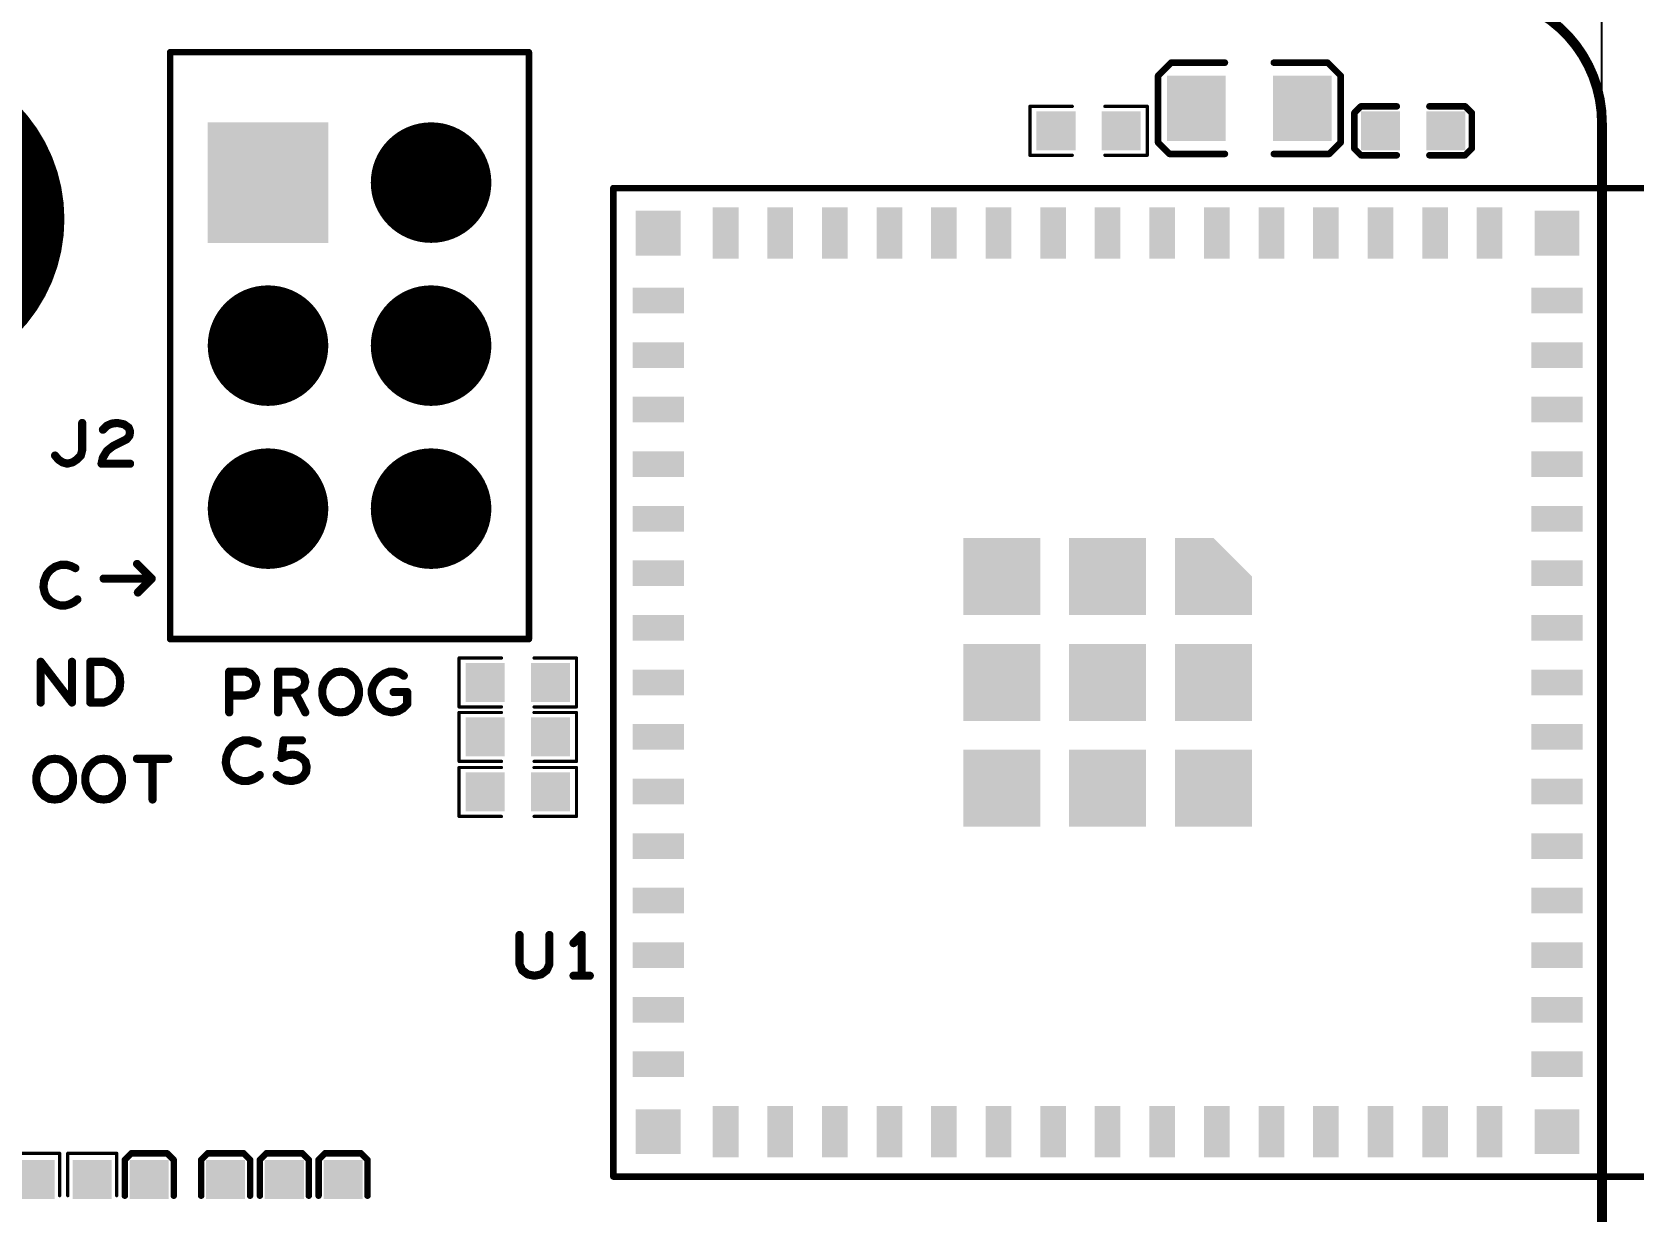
# Model space of a CAD drawing. Extents: x -12 to 107, y 8 to 106.
# Drawn here: x 64.55 to 89.5, y 65.53 to 83.92 of the extents above; entities that cross this region are included whole.
import ezdxf

# ---------------------------------------------------------------- set-up
doc = ezdxf.new("R2010")
doc.units = 0
doc.header["$MEASUREMENT"] = 0
doc.layers.get('0').update_dxf_attribs({"linetype": 'CONTINUOUS'})
doc.layers.get('Defpoints').update_dxf_attribs({"linetype": 'CONTINUOUS'})
doc.layers.add('SILK_TOP_ART', color=251, linetype='CONTINUOUS', true_color=0x636466)
doc.layers.add('SOLDER_TOP_ART', color=18, linetype='CONTINUOUS', true_color=0x000000)
doc.styles.get("Standard").update_dxf_attribs({"font": 'arial.ttf'})
doc.dimstyles.get("Standard").update_dxf_attribs({"dimtxt": 3, "dimasz": 3, "dimexe": 0.18, "dimexo": 0, "dimgap": 1, "dimtad": 0, "dimtih": 1, "dimtoh": 1, "dimzin": 0, "dimdsep": 46, "dimtxsty": 'Standard', "dimcen": 0.09, "dimadec": 0, "dimazin": 0, "dimtfac": 1, "dimtofl": 0, "dimtmove": 2, "dimatfit": 3, "dimfxl": 1, "dimtolj": 1, "dimtzin": 0, "dimarcsym": 0})

# ---------------------------------------------------------------- blocks, each defined once
blk = doc.blocks.new('ROUND_217')
at = {"const_width": 0.0508}
blk.add_lwpolyline([(-0.0254, 0, 1), (0.0254, 0, 1)], format="xyb", close=True, dxfattribs=at)
blk = doc.blocks.new('ROUND_162')
at = {"const_width": 0.0635}
blk.add_lwpolyline([(-0.03175, 0, 1), (0.03175, 0, 1)], format="xyb", close=True, dxfattribs=at)
blk = doc.blocks.new('ROUND_216')
at = {"const_width": 0.0762}
blk.add_lwpolyline([(-0.0381, 0, 1), (0.0381, 0, 1)], format="xyb", close=True, dxfattribs=at)
blk = doc.blocks.new('ROUND_320')
at = {"const_width": 0.0254}
blk.add_lwpolyline([(-0.0127, 0, 1), (0.0127, 0, 1)], format="xyb", close=True, dxfattribs=at)
blk = doc.blocks.new('ROUND_340')
at = {"const_width": 2.55}
blk.add_lwpolyline([(-1.275, 0, 1), (1.275, 0, 1)], format="xyb", close=True, dxfattribs=at)
blk = doc.blocks.new('SQUARE_332')
blk.add_solid([(0.304, 0.304), (0.304, -0.304), (-0.304, 0.304), (-0.304, -0.304)])
blk = doc.blocks.new('SQUARE_346')
blk.add_solid([(0.939, 0.939), (0.939, -0.939), (-0.939, 0.939), (-0.939, -0.939)])
blk = doc.blocks.new('ROUND_345')
at = {"const_width": 0.939}
blk.add_lwpolyline([(-0.4695, 0, 1), (0.4695, 0, 1)], format="xyb", close=True, dxfattribs=at)
blk = doc.blocks.new('RECTANGLE_307')
blk.add_solid([(0.2, 0.4), (0.2, -0.4), (-0.2, 0.4), (-0.2, -0.4)])
blk = doc.blocks.new('RECTANGLE_331')
blk.add_solid([(0.4564, 0.5072), (0.4564, -0.5072), (-0.4564, 0.5072), (-0.4564, -0.5072)])
blk = doc.blocks.new('SQUARE_378')
blk.add_solid([(0, 0), (0, 0), (0, 0)])
blk = doc.blocks.new('SQUARE_305')
blk.add_solid([(0.35, 0.35), (0.35, -0.35), (-0.35, 0.35), (-0.35, -0.35)])
blk = doc.blocks.new('RECTANGLE_306')
blk.add_solid([(0.4, 0.2), (0.4, -0.2), (-0.4, 0.2), (-0.4, -0.2)])
blk = doc.blocks.new('*D166')
at = {"color": 0, "linetype": 'Continuous', "lineweight": -2, "transparency": 16777216}
for p, q in [((1, 82.462), (1, 92.608)), ((89, 82.462), (89, 92.608)), ((4, 92.428), (38.941, 92.428)), ((86, 92.428), (51.059, 92.428))]:
    blk.add_line(p, q, dxfattribs=at)
at = {"color": 0, "linetype": 'Continuous', "transparency": 16777216}
for points in [[(4, 92.928), (4, 91.928), (1, 92.428)], [(86, 92.928), (86, 91.928), (89, 92.428)]]:
    blk.add_solid(points, dxfattribs=at)
at = {"layer": 'Defpoints', "color": 0, "linetype": 'Continuous', "transparency": 16777216}
for p in [(89, 92.428), (1, 82.462), (89, 82.462)]:
    blk.add_point(p, dxfattribs=at)
at = {"color": 0, "linetype": 'Continuous', "transparency": 16777216, "insert": (45, 92.428), "char_height": 3, "attachment_point": 5}
blk.add_mtext('\\A1;88.00', dxfattribs=at)
blk = doc.blocks.new('*D169')
at = {"color": 0, "linetype": 'Continuous', "lineweight": -2, "transparency": 16777216}
for p, q in [((86, 93.838), (83, 93.838)), ((89, 81.483), (89, 94.018)), ((94.9, 81.483), (94.9, 94.018)), ((97.9, 93.838), (100.9, 93.838))]:
    blk.add_line(p, q, dxfattribs=at)
at = {"color": 0, "linetype": 'Continuous', "transparency": 16777216}
for points in [[(86, 94.338), (86, 93.338), (89, 93.838)], [(97.9, 94.338), (97.9, 93.338), (94.9, 93.838)]]:
    blk.add_solid(points, dxfattribs=at)
at = {"layer": 'Defpoints', "color": 0, "linetype": 'Continuous', "transparency": 16777216}
for p in [(94.9, 93.838), (89, 81.483), (94.9, 81.483)]:
    blk.add_point(p, dxfattribs=at)
at = {"color": 0, "linetype": 'Continuous', "transparency": 16777216, "insert": (91.95, 97.581), "char_height": 3, "attachment_point": 5}
blk.add_mtext('\\A1;5.90', dxfattribs=at)

msp = doc.modelspace()

# ---------------------------------------------------------------- linework, layer by layer
at = {"layer": 'SILK_TOP_ART', "const_width": 0.1524}
msp.add_lwpolyline([(89, 82.5, 0.4142136), (87, 84.5)], format="xyb", dxfattribs=at)
at = {"layer": 'SILK_TOP_ART'}
for points, const_width in [([(72.2852, 83.602), (66.6972, 83.602)], 0.1016), ([(66.6972, 83.602), (66.6972, 74.458)], 0.1016), ([(72.2852, 74.4599), (72.2852, 83.602)], 0.1016), ([(82.0856, 83.2358), (82.2888, 83.439)], 0.1016), ([(82.2888, 83.439), (83.127, 83.439)], 0.1016), ([(84.7272, 83.439), (83.889, 83.439)], 0.1016), ([(84.9304, 83.2358), (84.7272, 83.439)], 0.1016), ([(82.0856, 82.1944), (82.0856, 83.2358)], 0.1016), ([(84.9304, 82.1944), (84.9304, 83.2358)], 0.1016), ([(80.089, 82.758), (80.089, 81.996)], 0.0508), ([(80.7494, 82.758), (80.089, 82.758)], 0.0508), ([(81.2574, 82.758), (81.9178, 82.758)], 0.0508), ([(81.9178, 82.758), (81.9178, 81.996)], 0.0508), ([(85.2452, 82.758), (85.1436, 82.6564)], 0.1016), ([(85.1436, 82.6564), (85.1436, 82.0976)], 0.1016), ([(85.804, 82.758), (85.2452, 82.758)], 0.1016), ([(86.312, 82.758), (86.8708, 82.758)], 0.1016), ([(86.8708, 82.758), (86.9724, 82.6567)], 0.1016), ([(86.9724, 82.6567), (86.9724, 82.1009)], 0.1016), ([(89, 12.5), (89, 82.5)], 0.1524), ([(82.2634, 82.0166), (82.0856, 82.1944)], 0.1016), ([(84.7526, 82.0166), (84.9304, 82.1944)], 0.1016), ([(85.1436, 82.0976), (85.2452, 81.996)], 0.1016), ([(86.9724, 82.1009), (86.8675, 81.996)], 0.1016), ([(80.089, 81.996), (80.7494, 81.996)], 0.0508), ([(81.9178, 81.996), (81.2574, 81.996)], 0.0508), ([(83.127, 82.0166), (82.2634, 82.0166)], 0.1016), ([(83.889, 82.0166), (84.7526, 82.0166)], 0.1016), ([(85.2452, 81.996), (85.804, 81.996)], 0.1016), ([(86.8675, 81.996), (86.312, 81.996)], 0.1016), ([(73.6, 81.4832), (73.6, 66.0832)], 0.1016), ([(74.7, 81.4832), (73.6, 81.4832)], 0.1016), ([(73.6, 81.4832), (73.6, 80.3832)], 0.1016), ([(73.6, 81.4832), (89, 81.4832)], 0.1016), ([(88.5, 81.4832), (94.9, 81.4832)], 0.1016), ([(89, 66.0832), (89, 81.4832)], 0.1016), ([(89, 81.4832), (89, 80.3832)], 0.1016), ([(65.3269, 77.4023), (65.3269, 77.8256)], 0.127), ([(65.7126, 77.7833), (65.7867, 77.815)], 0.127), ([(65.7867, 77.815), (65.8714, 77.8256)], 0.127), ([(65.8714, 77.8256), (65.9772, 77.8044)], 0.127), ([(65.9772, 77.8044), (66.0513, 77.7515)], 0.127), ([(65.6491, 77.7198), (65.7126, 77.7833)], 0.127), ([(66.0195, 77.5716), (65.8079, 77.4658)], 0.127), ([(66.0619, 77.6245), (66.0195, 77.5716)], 0.127), ([(66.0513, 77.7515), (66.0725, 77.688)], 0.127), ([(66.0725, 77.688), (66.0619, 77.6245)], 0.127), ([(64.9035, 77.3176), (64.9565, 77.2541)], 0.127), ([(65.2422, 77.2541), (65.3057, 77.3176)], 0.127), ([(65.3057, 77.3176), (65.3269, 77.4023)], 0.127), ([(65.7126, 77.3917), (65.6491, 77.2858)], 0.127), ([(65.8079, 77.4658), (65.7126, 77.3917)], 0.127), ([(64.9565, 77.2541), (65.0199, 77.2118)], 0.127), ([(65.0199, 77.2118), (65.094, 77.1906)], 0.127), ([(65.094, 77.1906), (65.1787, 77.2118)], 0.127), ([(65.1787, 77.2118), (65.2422, 77.2541)], 0.127), ([(65.6491, 77.2858), (65.6279, 77.1906)], 0.127), ([(65.6279, 77.1906), (66.0725, 77.1906)], 0.127), ([(64.9027, 75.584), (64.8287, 75.5311)], 0.127), ([(64.998, 75.6158), (64.9027, 75.584)], 0.127), ([(65.0827, 75.6158), (64.998, 75.6158)], 0.127), ([(65.1567, 75.5946), (65.0827, 75.6158)], 0.127), ([(65.2202, 75.5629), (65.1567, 75.5946)], 0.127), ([(66.4098, 75.3999), (66.1812, 75.6285)], 0.127), ([(64.7334, 75.3618), (64.7228, 75.2665)], 0.127), ([(64.7757, 75.4676), (64.7334, 75.3618)], 0.127), ([(64.8287, 75.5311), (64.7757, 75.4676)], 0.127), ([(65.6605, 75.3999), (66.4098, 75.3999)], 0.127), ([(66.4098, 75.3999), (66.1939, 75.184)], 0.127), ([(64.7228, 75.2665), (64.744, 75.1713)], 0.127), ([(64.744, 75.1713), (64.7757, 75.1078)], 0.127), ([(64.7757, 75.1078), (64.8392, 75.0443)], 0.127), ([(65.1991, 75.0337), (65.252, 75.076)], 0.127), ([(64.8392, 75.0443), (64.9133, 75.002)], 0.127), ([(64.9133, 75.002), (64.9874, 74.9808)], 0.127), ([(64.9874, 74.9808), (65.0615, 74.9808)], 0.127), ([(65.0615, 74.9808), (65.1356, 75.002)], 0.127), ([(65.1356, 75.002), (65.1991, 75.0337)], 0.127), ([(66.6972, 74.458), (72.2852, 74.458)], 0.1016), ([(64.6805, 73.4695), (64.6805, 74.1045)], 0.127), ([(64.6805, 74.1045), (65.1673, 73.4695)], 0.127), ([(65.1673, 73.4695), (65.1673, 74.1045)], 0.127), ([(65.4531, 73.4695), (65.4531, 74.1045)], 0.127), ([(65.4531, 74.1045), (65.6647, 74.1045)], 0.127), ([(65.6647, 74.1045), (65.7494, 74.0727)], 0.127), ([(65.7494, 74.0727), (65.8129, 74.0304)], 0.127), ([(71.1973, 74.1632), (71.1973, 73.4012)], 0.0508), ([(71.8577, 74.1632), (71.1973, 74.1632)], 0.0508), ([(72.3657, 74.1632), (73.0261, 74.1632)], 0.0508), ([(73.0261, 74.1632), (73.0261, 73.4012)], 0.0508), ([(65.8129, 74.0304), (65.8658, 73.9669)], 0.127), ([(65.8658, 73.9669), (65.9082, 73.8928)], 0.127), ([(65.9082, 73.8928), (65.9187, 73.787)], 0.127), ([(67.6163, 73.3154), (67.6163, 73.9504)], 0.127), ([(67.6163, 73.9504), (67.8703, 73.9504)], 0.127), ([(67.8703, 73.9504), (67.955, 73.9186)], 0.127), ([(67.955, 73.9186), (68.0185, 73.8446)], 0.127), ([(68.0185, 73.8446), (68.0397, 73.7599)], 0.127), ([(68.3783, 73.3154), (68.3783, 73.9504)], 0.127), ([(68.3783, 73.9504), (68.6429, 73.9504)], 0.127), ([(68.6429, 73.9504), (68.7276, 73.9186)], 0.127), ([(68.7276, 73.9186), (68.7805, 73.8763)], 0.127), ([(68.7805, 73.8763), (68.8017, 73.7916)], 0.127), ([(69.0874, 73.7599), (69.1297, 73.834)], 0.127), ([(69.1297, 73.834), (69.1933, 73.8975)], 0.127), ([(69.1933, 73.8975), (69.2673, 73.9398)], 0.127), ([(69.2673, 73.9398), (69.352, 73.9504)], 0.127), ([(69.352, 73.9504), (69.4367, 73.9398)], 0.127), ([(69.4367, 73.9398), (69.5107, 73.8975)], 0.127), ([(69.5107, 73.8975), (69.5743, 73.834)], 0.127), ([(69.5743, 73.834), (69.6166, 73.7599)], 0.127), ([(69.86, 73.7387), (69.9023, 73.8128)], 0.127), ([(69.9023, 73.8128), (69.9658, 73.8763)], 0.127), ([(69.9658, 73.8763), (70.0293, 73.9186)], 0.127), ([(70.0293, 73.9186), (70.114, 73.9504)], 0.127), ([(70.114, 73.9504), (70.1881, 73.9504)], 0.127), ([(70.1881, 73.9504), (70.2727, 73.9292)], 0.127), ([(70.2727, 73.9292), (70.3363, 73.8869)], 0.127), ([(65.8658, 73.6071), (65.8129, 73.5436)], 0.127), ([(65.9082, 73.6812), (65.8658, 73.6071)], 0.127), ([(65.9187, 73.787), (65.9082, 73.6812)], 0.127), ([(67.8703, 73.58), (67.6163, 73.58)], 0.127), ([(67.9656, 73.6117), (67.8703, 73.58)], 0.127), ([(68.0185, 73.6752), (67.9656, 73.6117)], 0.127), ([(68.0397, 73.7599), (68.0185, 73.6752)], 0.127), ([(68.6429, 73.6223), (68.3783, 73.6223)], 0.127), ([(68.717, 73.6541), (68.6429, 73.6223)], 0.127), ([(68.6429, 73.6223), (68.8017, 73.3154)], 0.127), ([(68.7805, 73.707), (68.717, 73.6541)], 0.127), ([(68.8017, 73.7916), (68.7805, 73.707)], 0.127), ([(69.0662, 73.6752), (69.0874, 73.7599)], 0.127), ([(69.0662, 73.5906), (69.0662, 73.6752)], 0.127), ([(69.0874, 73.5059), (69.0662, 73.5906)], 0.127), ([(69.6166, 73.7599), (69.6378, 73.6752)], 0.127), ([(69.6378, 73.5906), (69.6166, 73.5059)], 0.127), ([(69.6378, 73.6752), (69.6378, 73.5906)], 0.127), ([(69.8388, 73.6752), (69.86, 73.7387)], 0.127), ([(69.8388, 73.6011), (69.8388, 73.6752)], 0.127), ([(69.86, 73.5165), (69.8388, 73.6011)], 0.127), ([(70.1775, 73.6329), (70.3892, 73.6329)], 0.127), ([(70.3892, 73.6329), (70.3892, 73.4424)], 0.127), ([(65.6647, 73.4695), (65.4531, 73.4695)], 0.127), ([(65.7494, 73.5012), (65.6647, 73.4695)], 0.127), ([(65.8129, 73.5436), (65.7494, 73.5012)], 0.127), ([(69.1297, 73.4318), (69.0874, 73.5059)], 0.127), ([(69.1933, 73.3683), (69.1297, 73.4318)], 0.127), ([(69.2673, 73.326), (69.1933, 73.3683)], 0.127), ([(69.352, 73.3154), (69.2673, 73.326)], 0.127), ([(69.4367, 73.326), (69.352, 73.3154)], 0.127), ([(69.5107, 73.3683), (69.4367, 73.326)], 0.127), ([(69.5743, 73.4318), (69.5107, 73.3683)], 0.127), ([(69.6166, 73.5059), (69.5743, 73.4318)], 0.127), ([(69.9023, 73.4424), (69.86, 73.5165)], 0.127), ([(69.9658, 73.3789), (69.9023, 73.4424)], 0.127), ([(70.0399, 73.3366), (69.9658, 73.3789)], 0.127), ([(70.1458, 73.3154), (70.0399, 73.3366)], 0.127), ([(70.2516, 73.3366), (70.1458, 73.3154)], 0.127), ([(70.3257, 73.3789), (70.2516, 73.3366)], 0.127), ([(70.3892, 73.4424), (70.3257, 73.3789)], 0.127), ([(71.1973, 73.4012), (71.8577, 73.4012)], 0.0508), ([(73.0261, 73.4012), (72.3657, 73.4012)], 0.0508), ([(71.1973, 73.3142), (71.1973, 72.5522)], 0.0508), ([(71.8577, 73.3142), (71.1973, 73.3142)], 0.0508), ([(72.3657, 73.3142), (73.0261, 73.3142)], 0.0508), ([(73.0261, 73.3142), (73.0261, 72.5522)], 0.0508), ([(67.7433, 72.8486), (67.6693, 72.7957)], 0.127), ([(67.8386, 72.8804), (67.7433, 72.8486)], 0.127), ([(67.9233, 72.8804), (67.8386, 72.8804)], 0.127), ([(67.9973, 72.8592), (67.9233, 72.8804)], 0.127), ([(68.0608, 72.8275), (67.9973, 72.8592)], 0.127), ([(68.4313, 72.6052), (68.463, 72.8804)], 0.127), ([(68.463, 72.8804), (68.7487, 72.8804)], 0.127), ([(64.7398, 72.5403), (64.8138, 72.5826)], 0.127), ([(64.8138, 72.5826), (64.8985, 72.5932)], 0.127), ([(64.8985, 72.5932), (64.9832, 72.5826)], 0.127), ([(64.9832, 72.5826), (65.0572, 72.5403)], 0.127), ([(65.5018, 72.5403), (65.5758, 72.5826)], 0.127), ([(65.5758, 72.5826), (65.6605, 72.5932)], 0.127), ([(65.6605, 72.5932), (65.7452, 72.5826)], 0.127), ([(65.7452, 72.5826), (65.8192, 72.5403)], 0.127), ([(66.1791, 72.5932), (66.6659, 72.5932)], 0.127), ([(66.4225, 72.5932), (66.4225, 71.9582)], 0.127), ([(67.574, 72.6264), (67.5634, 72.5311)], 0.127), ([(67.6163, 72.7322), (67.574, 72.6264)], 0.127), ([(67.6693, 72.7957), (67.6163, 72.7322)], 0.127), ([(68.5265, 72.6476), (68.4313, 72.6052)], 0.127), ([(68.6006, 72.6581), (68.5265, 72.6476)], 0.127), ([(68.6747, 72.6476), (68.6006, 72.6581)], 0.127), ([(68.7487, 72.6052), (68.6747, 72.6476)], 0.127), ([(68.8017, 72.5523), (68.7487, 72.6052)], 0.127), ([(68.8228, 72.4676), (68.8017, 72.5523)], 0.127), ([(64.6127, 72.318), (64.6339, 72.4027)], 0.127), ([(64.6127, 72.2334), (64.6127, 72.318)], 0.127), ([(64.6339, 72.4027), (64.6762, 72.4768)], 0.127), ([(64.6762, 72.4768), (64.7398, 72.5403)], 0.127), ([(65.0572, 72.5403), (65.1208, 72.4768)], 0.127), ([(65.1208, 72.4768), (65.1631, 72.4027)], 0.127), ([(65.1631, 72.4027), (65.1843, 72.318)], 0.127), ([(65.1843, 72.318), (65.1843, 72.2334)], 0.127), ([(65.3747, 72.318), (65.3959, 72.4027)], 0.127), ([(65.3747, 72.2334), (65.3747, 72.318)], 0.127), ([(65.3959, 72.4027), (65.4382, 72.4768)], 0.127), ([(65.4382, 72.4768), (65.5018, 72.5403)], 0.127), ([(65.8192, 72.5403), (65.8828, 72.4768)], 0.127), ([(65.8828, 72.4768), (65.9251, 72.4027)], 0.127), ([(65.9251, 72.4027), (65.9463, 72.318)], 0.127), ([(65.9463, 72.318), (65.9463, 72.2334)], 0.127), ([(67.5634, 72.5311), (67.5846, 72.4359)], 0.127), ([(67.5846, 72.4359), (67.6163, 72.3724)], 0.127), ([(67.6163, 72.3724), (67.6798, 72.3089)], 0.127), ([(67.6798, 72.3089), (67.7539, 72.2666)], 0.127), ([(68.0397, 72.2983), (68.0926, 72.3406)], 0.127), ([(68.3572, 72.3406), (68.4207, 72.2877)], 0.127), ([(68.6853, 72.2666), (68.7593, 72.3089)], 0.127), ([(68.7593, 72.3089), (68.8123, 72.383)], 0.127), ([(68.8123, 72.383), (68.8228, 72.4676)], 0.127), ([(71.1973, 72.5522), (71.8577, 72.5522)], 0.0508), ([(71.1973, 72.4566), (71.1973, 71.6946)], 0.0508), ([(71.8577, 72.4566), (71.1973, 72.4566)], 0.0508), ([(73.0261, 72.5522), (72.3657, 72.5522)], 0.0508), ([(72.3657, 72.4566), (73.0261, 72.4566)], 0.0508), ([(73.0261, 72.4566), (73.0261, 71.6946)], 0.0508), ([(64.6339, 72.1487), (64.6127, 72.2334)], 0.127), ([(64.6762, 72.0746), (64.6339, 72.1487)], 0.127), ([(64.7398, 72.0111), (64.6762, 72.0746)], 0.127), ([(65.1208, 72.0746), (65.0572, 72.0111)], 0.127), ([(65.1631, 72.1487), (65.1208, 72.0746)], 0.127), ([(65.1843, 72.2334), (65.1631, 72.1487)], 0.127), ([(65.3959, 72.1487), (65.3747, 72.2334)], 0.127), ([(65.4382, 72.0746), (65.3959, 72.1487)], 0.127), ([(65.5018, 72.0111), (65.4382, 72.0746)], 0.127), ([(65.8828, 72.0746), (65.8192, 72.0111)], 0.127), ([(65.9251, 72.1487), (65.8828, 72.0746)], 0.127), ([(65.9463, 72.2334), (65.9251, 72.1487)], 0.127), ([(67.7539, 72.2666), (67.828, 72.2454)], 0.127), ([(67.828, 72.2454), (67.9021, 72.2454)], 0.127), ([(67.9021, 72.2454), (67.9762, 72.2666)], 0.127), ([(67.9762, 72.2666), (68.0397, 72.2983)], 0.127), ([(68.4207, 72.2877), (68.4947, 72.256)], 0.127), ([(68.4947, 72.256), (68.59, 72.2454)], 0.127), ([(68.59, 72.2454), (68.6853, 72.2666)], 0.127), ([(64.8138, 71.9688), (64.7398, 72.0111)], 0.127), ([(64.8985, 71.9582), (64.8138, 71.9688)], 0.127), ([(64.9832, 71.9688), (64.8985, 71.9582)], 0.127), ([(65.0572, 72.0111), (64.9832, 71.9688)], 0.127), ([(65.5758, 71.9688), (65.5018, 72.0111)], 0.127), ([(65.6605, 71.9582), (65.5758, 71.9688)], 0.127), ([(65.7452, 71.9688), (65.6605, 71.9582)], 0.127), ([(65.8192, 72.0111), (65.7452, 71.9688)], 0.127), ([(71.1973, 71.6946), (71.8577, 71.6946)], 0.0508), ([(73.0261, 71.6946), (72.3657, 71.6946)], 0.0508), ([(72.139, 69.8475), (72.139, 69.3924)], 0.127), ([(72.6046, 69.3924), (72.6046, 69.8475)], 0.127), ([(73.1068, 69.8475), (72.9798, 69.7205)], 0.127), ([(73.1068, 69.2125), (73.1068, 69.8475)], 0.127), ([(72.139, 69.3924), (72.1813, 69.2971)], 0.127), ([(72.5623, 69.2971), (72.6046, 69.3924)], 0.127), ([(72.1813, 69.2971), (72.266, 69.2337)], 0.127), ([(72.266, 69.2337), (72.3718, 69.2125)], 0.127), ([(72.3718, 69.2125), (72.4776, 69.2337)], 0.127), ([(72.4776, 69.2337), (72.5623, 69.2971)], 0.127), ([(72.9798, 69.2125), (73.2338, 69.2125)], 0.127), ([(64.213, 66.4464), (64.975, 66.4464)], 0.0508), ([(64.975, 66.4464), (64.975, 65.786)], 0.0508), ([(65.102, 66.4464), (65.102, 65.786)], 0.0508), ([(65.864, 66.4464), (65.102, 66.4464)], 0.0508), ([(65.864, 65.786), (65.864, 66.4464)], 0.0508), ([(65.991, 66.3448), (66.0923, 66.4464)], 0.1016), ([(65.991, 65.786), (65.991, 66.3448)], 0.1016), ([(66.0923, 66.4464), (66.6481, 66.4464)], 0.1016), ([(66.6481, 66.4464), (66.753, 66.3415)], 0.1016), ([(66.753, 66.3415), (66.753, 65.786)], 0.1016), ([(67.2816, 66.4464), (67.18, 66.3448)], 0.1016), ([(67.18, 66.3448), (67.18, 65.786)], 0.1016), ([(67.8404, 66.4464), (67.2816, 66.4464)], 0.1016), ([(67.942, 66.3448), (67.8404, 66.4464)], 0.1016), ([(67.942, 65.786), (67.942, 66.3448)], 0.1016), ([(68.196, 66.4464), (68.0944, 66.3448)], 0.1016), ([(68.0944, 66.3448), (68.0944, 65.786)], 0.1016), ([(68.7548, 66.4464), (68.196, 66.4464)], 0.1016), ([(68.8564, 66.3448), (68.7548, 66.4464)], 0.1016), ([(68.8564, 65.786), (68.8564, 66.3448)], 0.1016), ([(69.1104, 66.4464), (69.0088, 66.3448)], 0.1016), ([(69.0088, 66.3448), (69.0088, 65.786)], 0.1016), ([(69.6692, 66.4464), (69.1104, 66.4464)], 0.1016), ([(69.7708, 66.3448), (69.6692, 66.4464)], 0.1016), ([(69.7708, 65.786), (69.7708, 66.3448)], 0.1016), ([(73.6, 66.0832), (74.7, 66.0832)], 0.1016), ([(73.6, 66.0832), (89, 66.0832)], 0.1016), ([(94.9, 66.0832), (88.5, 66.0832)], 0.1016)]:
    msp.add_lwpolyline(points, dxfattribs=dict(at, const_width=const_width))
at = {"layer": 'SOLDER_TOP_ART', "const_width": 0.1524}
msp.add_lwpolyline([(89, 82.5, 0.4142136), (87, 84.5)], format="xyb", dxfattribs=at)
msp.add_lwpolyline([(89, 12.5), (89, 82.5)], dxfattribs=at)
at = {"layer": 'SOLDER_TOP_ART'}
for points in [[(79.05, 74.8332), (79.05, 76.0332), (80.25, 74.8332), (80.25, 76.0332)], [(80.7, 74.8332), (80.7, 76.0332), (81.9, 74.8332), (81.9, 76.0332)], [(82.35, 76.033172), (82.35, 76.0332), (82.95001, 76.033172), (82.94994, 76.0332)], [(82.35, 75.433242), (82.35, 76.033172), (83.549958, 75.433242), (82.95001, 76.033172)], [(82.35, 75.433172), (82.35, 75.433242), (83.549986, 75.433172), (83.549958, 75.433242)], [(82.35, 74.8332), (82.35, 75.433172), (83.55, 74.8332), (83.549986, 75.433172)], [(79.05, 73.1832), (79.05, 74.3832), (80.25, 73.1832), (80.25, 74.3832)], [(80.7, 73.1832), (80.7, 74.3832), (81.9, 73.1832), (81.9, 74.3832)], [(82.35, 73.1832), (82.35, 74.3832), (83.55, 73.1832), (83.55, 74.3832)], [(79.05, 71.5332), (79.05, 72.7332), (80.25, 71.5332), (80.25, 72.7332)], [(80.7, 71.5332), (80.7, 72.7332), (81.9, 71.5332), (81.9, 72.7332)], [(82.35, 71.5332), (82.35, 72.7332), (83.55, 71.5332), (83.55, 72.7332)]]:
    msp.add_solid(points, dxfattribs=at)

# ---------------------------------------------------------------- block references
at = {"layer": 'SILK_TOP_ART'}
for name, p in [('ROUND_217', (66.6972, 83.602)), ('ROUND_217', (72.2852, 83.602)), ('ROUND_217', (82.2888, 83.439)), ('ROUND_217', (82.2888, 83.439)), ('ROUND_217', (83.127, 83.439)), ('ROUND_217', (83.889, 83.439)), ('ROUND_217', (84.7272, 83.439)), ('ROUND_217', (84.7272, 83.439)), ('ROUND_217', (82.0856, 83.2358)), ('ROUND_217', (82.0856, 83.2358)), ('ROUND_217', (84.9304, 83.2358)), ('ROUND_217', (84.9304, 83.2358)), ('ROUND_320', (80.089, 82.758)), ('ROUND_320', (80.089, 82.758)), ('ROUND_320', (80.7494, 82.758)), ('ROUND_320', (81.2574, 82.758)), ('ROUND_320', (81.9178, 82.758)), ('ROUND_320', (81.9178, 82.758)), ('ROUND_217', (85.1436, 82.6564)), ('ROUND_217', (85.1436, 82.6564)), ('ROUND_217', (85.2452, 82.758)), ('ROUND_217', (85.2452, 82.758)), ('ROUND_217', (85.804, 82.758)), ('ROUND_217', (86.312, 82.758)), ('ROUND_217', (86.8708, 82.758)), ('ROUND_217', (86.8708, 82.758)), ('ROUND_217', (86.9724, 82.6567)), ('ROUND_217', (86.9724, 82.6567)), ('ROUND_216', (89, 82.5)), ('ROUND_216', (89, 82.5)), ('ROUND_217', (82.0856, 82.1944)), ('ROUND_217', (82.0856, 82.1944)), ('ROUND_217', (84.9304, 82.1944)), ('ROUND_217', (84.9304, 82.1944)), ('ROUND_217', (85.1436, 82.0976)), ('ROUND_217', (85.1436, 82.0976)), ('ROUND_217', (86.9724, 82.1009)), ('ROUND_217', (86.9724, 82.1009)), ('ROUND_320', (80.089, 81.996)), ('ROUND_320', (80.089, 81.996)), ('ROUND_320', (80.7494, 81.996)), ('ROUND_320', (81.2574, 81.996)), ('ROUND_320', (81.9178, 81.996)), ('ROUND_320', (81.9178, 81.996)), ('ROUND_217', (82.2634, 82.0166)), ('ROUND_217', (82.2634, 82.0166)), ('ROUND_217', (83.127, 82.0166)), ('ROUND_217', (83.889, 82.0166)), ('ROUND_217', (84.7526, 82.0166)), ('ROUND_217', (84.7526, 82.0166)), ('ROUND_217', (85.2452, 81.996)), ('ROUND_217', (85.2452, 81.996)), ('ROUND_217', (85.804, 81.996)), ('ROUND_217', (86.312, 81.996)), ('ROUND_217', (86.8675, 81.996)), ('ROUND_217', (86.8675, 81.996)), ('ROUND_217', (73.6, 81.4832)), ('ROUND_217', (73.6, 81.4832)), ('ROUND_217', (73.6, 81.4832)), ('ROUND_217', (73.6, 81.4832)), ('ROUND_217', (74.7, 81.4832)), ('ROUND_217', (88.5, 81.4832)), ('ROUND_217', (89, 81.4832)), ('ROUND_217', (89, 81.4832)), ('ROUND_217', (89, 81.4832)), ('ROUND_217', (73.6, 80.3832)), ('ROUND_217', (89, 80.3832)), ('ROUND_162', (65.3269, 77.8256)), ('ROUND_162', (65.7867, 77.815)), ('ROUND_162', (65.8714, 77.8256)), ('ROUND_162', (65.9772, 77.8044)), ('ROUND_162', (65.6491, 77.7198)), ('ROUND_162', (65.7126, 77.7833)), ('ROUND_162', (66.0195, 77.5716)), ('ROUND_162', (66.0513, 77.7515)), ('ROUND_162', (66.0619, 77.6245)), ('ROUND_162', (66.0725, 77.688)), ('ROUND_162', (64.9035, 77.3176)), ('ROUND_162', (65.3057, 77.3176)), ('ROUND_162', (65.3269, 77.4023)), ('ROUND_162', (65.7126, 77.3917)), ('ROUND_162', (65.8079, 77.4658)), ('ROUND_162', (64.9565, 77.2541)), ('ROUND_162', (65.0199, 77.2118)), ('ROUND_162', (65.094, 77.1906)), ('ROUND_162', (65.1787, 77.2118)), ('ROUND_162', (65.2422, 77.2541)), ('ROUND_162', (65.6279, 77.1906)), ('ROUND_162', (65.6491, 77.2858)), ('ROUND_162', (66.0725, 77.1906)), ('ROUND_162', (64.9027, 75.584)), ('ROUND_162', (64.998, 75.6158)), ('ROUND_162', (65.0827, 75.6158)), ('ROUND_162', (65.1567, 75.5946)), ('ROUND_162', (65.2202, 75.5629)), ('ROUND_162', (66.1812, 75.6285)), ('ROUND_162', (64.7334, 75.3618)), ('ROUND_162', (64.7757, 75.4676)), ('ROUND_162', (64.8287, 75.5311)), ('ROUND_162', (65.6605, 75.3999)), ('ROUND_162', (66.4098, 75.3999)), ('ROUND_162', (66.4098, 75.3999)), ('ROUND_162', (64.7228, 75.2665)), ('ROUND_162', (64.744, 75.1713)), ('ROUND_162', (64.7757, 75.1078)), ('ROUND_162', (65.252, 75.076)), ('ROUND_162', (66.1939, 75.184)), ('ROUND_162', (64.8392, 75.0443)), ('ROUND_162', (64.9133, 75.002)), ('ROUND_162', (64.9874, 74.9808)), ('ROUND_162', (65.0615, 74.9808)), ('ROUND_162', (65.1356, 75.002)), ('ROUND_162', (65.1991, 75.0337)), ('ROUND_217', (66.6972, 74.458)), ('ROUND_217', (72.2852, 74.4599)), ('ROUND_217', (72.2852, 74.458)), ('ROUND_162', (64.6805, 74.1045)), ('ROUND_162', (65.1673, 74.1045)), ('ROUND_162', (65.4531, 74.1045)), ('ROUND_162', (65.6647, 74.1045)), ('ROUND_162', (65.7494, 74.0727)), ('ROUND_320', (71.1973, 74.1632)), ('ROUND_320', (71.1973, 74.1632)), ('ROUND_320', (71.8577, 74.1632)), ('ROUND_320', (72.3657, 74.1632)), ('ROUND_320', (73.0261, 74.1632)), ('ROUND_320', (73.0261, 74.1632)), ('ROUND_162', (65.8129, 74.0304)), ('ROUND_162', (65.8658, 73.9669)), ('ROUND_162', (65.9082, 73.8928)), ('ROUND_162', (67.6163, 73.9504)), ('ROUND_162', (67.8703, 73.9504)), ('ROUND_162', (67.955, 73.9186)), ('ROUND_162', (68.0185, 73.8446)), ('ROUND_162', (68.3783, 73.9504)), ('ROUND_162', (68.6429, 73.9504)), ('ROUND_162', (68.7276, 73.9186)), ('ROUND_162', (68.7805, 73.8763)), ('ROUND_162', (69.1297, 73.834)), ('ROUND_162', (69.1933, 73.8975)), ('ROUND_162', (69.2673, 73.9398)), ('ROUND_162', (69.352, 73.9504)), ('ROUND_162', (69.4367, 73.9398)), ('ROUND_162', (69.5107, 73.8975)), ('ROUND_162', (69.5743, 73.834)), ('ROUND_162', (69.9023, 73.8128)), ('ROUND_162', (69.9658, 73.8763)), ('ROUND_162', (70.0293, 73.9186)), ('ROUND_162', (70.114, 73.9504)), ('ROUND_162', (70.1881, 73.9504)), ('ROUND_162', (70.2727, 73.9292)), ('ROUND_162', (70.3363, 73.8869)), ('ROUND_162', (65.8658, 73.6071)), ('ROUND_162', (65.9082, 73.6812)), ('ROUND_162', (65.9187, 73.787)), ('ROUND_162', (67.6163, 73.58)), ('ROUND_162', (67.8703, 73.58)), ('ROUND_162', (67.9656, 73.6117)), ('ROUND_162', (68.0185, 73.6752)), ('ROUND_162', (68.0397, 73.7599)), ('ROUND_162', (68.3783, 73.6223)), ('ROUND_162', (68.6429, 73.6223)), ('ROUND_162', (68.6429, 73.6223)), ('ROUND_162', (68.717, 73.6541)), ('ROUND_162', (68.7805, 73.707)), ('ROUND_162', (68.8017, 73.7916)), ('ROUND_162', (69.0662, 73.6752)), ('ROUND_162', (69.0662, 73.5906)), ('ROUND_162', (69.0874, 73.7599)), ('ROUND_162', (69.6166, 73.7599)), ('ROUND_162', (69.6378, 73.6752)), ('ROUND_162', (69.6378, 73.5906)), ('ROUND_162', (69.8388, 73.6752)), ('ROUND_162', (69.8388, 73.6011)), ('ROUND_162', (69.86, 73.7387)), ('ROUND_162', (70.1775, 73.6329)), ('ROUND_162', (70.3892, 73.6329)), ('ROUND_162', (64.6805, 73.4695)), ('ROUND_162', (65.1673, 73.4695)), ('ROUND_162', (65.4531, 73.4695)), ('ROUND_162', (65.4531, 73.4695)), ('ROUND_162', (65.6647, 73.4695)), ('ROUND_162', (65.7494, 73.5012)), ('ROUND_162', (65.8129, 73.5436)), ('ROUND_162', (67.6163, 73.3154)), ('ROUND_162', (68.3783, 73.3154)), ('ROUND_162', (68.8017, 73.3154)), ('ROUND_162', (69.0874, 73.5059)), ('ROUND_162', (69.1297, 73.4318)), ('ROUND_162', (69.1933, 73.3683)), ('ROUND_162', (69.2673, 73.326)), ('ROUND_162', (69.352, 73.3154)), ('ROUND_162', (69.352, 73.3154)), ('ROUND_162', (69.4367, 73.326)), ('ROUND_162', (69.5107, 73.3683)), ('ROUND_162', (69.5743, 73.4318)), ('ROUND_162', (69.6166, 73.5059)), ('ROUND_162', (69.86, 73.5165)), ('ROUND_162', (69.9023, 73.4424)), ('ROUND_162', (69.9658, 73.3789)), ('ROUND_162', (70.0399, 73.3366)), ('ROUND_162', (70.1458, 73.3154)), ('ROUND_162', (70.2516, 73.3366)), ('ROUND_162', (70.3257, 73.3789)), ('ROUND_162', (70.3892, 73.4424)), ('ROUND_320', (71.1973, 73.4012)), ('ROUND_320', (71.1973, 73.4012)), ('ROUND_320', (71.8577, 73.4012)), ('ROUND_320', (72.3657, 73.4012)), ('ROUND_320', (73.0261, 73.4012)), ('ROUND_320', (73.0261, 73.4012)), ('ROUND_320', (71.1973, 73.3142)), ('ROUND_320', (71.1973, 73.3142)), ('ROUND_320', (71.8577, 73.3142)), ('ROUND_320', (72.3657, 73.3142)), ('ROUND_320', (73.0261, 73.3142)), ('ROUND_320', (73.0261, 73.3142)), ('ROUND_162', (67.7433, 72.8486)), ('ROUND_162', (67.8386, 72.8804)), ('ROUND_162', (67.9233, 72.8804)), ('ROUND_162', (67.9973, 72.8592)), ('ROUND_162', (68.0608, 72.8275)), ('ROUND_162', (68.463, 72.8804)), ('ROUND_162', (68.7487, 72.8804)), ('ROUND_162', (64.8138, 72.5826)), ('ROUND_162', (64.8985, 72.5932)), ('ROUND_162', (64.9832, 72.5826)), ('ROUND_162', (65.5758, 72.5826)), ('ROUND_162', (65.6605, 72.5932)), ('ROUND_162', (65.7452, 72.5826)), ('ROUND_162', (66.1791, 72.5932)), ('ROUND_162', (66.4225, 72.5932)), ('ROUND_162', (66.6659, 72.5932)), ('ROUND_162', (67.574, 72.6264)), ('ROUND_162', (67.6163, 72.7322)), ('ROUND_162', (67.6693, 72.7957)), ('ROUND_162', (68.4313, 72.6052)), ('ROUND_162', (68.5265, 72.6476)), ('ROUND_162', (68.6006, 72.6581)), ('ROUND_162', (68.6747, 72.6476)), ('ROUND_162', (68.7487, 72.6052)), ('ROUND_162', (68.8017, 72.5523)), ('ROUND_162', (64.6127, 72.318)), ('ROUND_162', (64.6339, 72.4027)), ('ROUND_162', (64.6762, 72.4768)), ('ROUND_162', (64.7398, 72.5403)), ('ROUND_162', (65.0572, 72.5403)), ('ROUND_162', (65.1208, 72.4768)), ('ROUND_162', (65.1631, 72.4027)), ('ROUND_162', (65.1843, 72.318)), ('ROUND_162', (65.3747, 72.318)), ('ROUND_162', (65.3959, 72.4027)), ('ROUND_162', (65.4382, 72.4768)), ('ROUND_162', (65.5018, 72.5403)), ('ROUND_162', (65.8192, 72.5403)), ('ROUND_162', (65.8828, 72.4768)), ('ROUND_162', (65.9251, 72.4027)), ('ROUND_162', (65.9463, 72.318)), ('ROUND_162', (67.5634, 72.5311)), ('ROUND_162', (67.5846, 72.4359)), ('ROUND_162', (67.6163, 72.3724)), ('ROUND_162', (67.6798, 72.3089)), ('ROUND_162', (68.0926, 72.3406)), ('ROUND_162', (68.3572, 72.3406)), ('ROUND_162', (68.7593, 72.3089)), ('ROUND_162', (68.8123, 72.383)), ('ROUND_162', (68.8228, 72.4676)), ('ROUND_320', (71.1973, 72.5522)), ('ROUND_320', (71.1973, 72.5522)), ('ROUND_320', (71.1973, 72.4566)), ('ROUND_320', (71.1973, 72.4566)), ('ROUND_320', (71.8577, 72.5522)), ('ROUND_320', (71.8577, 72.4566)), ('ROUND_320', (72.3657, 72.5522)), ('ROUND_320', (72.3657, 72.4566)), ('ROUND_320', (73.0261, 72.5522)), ('ROUND_320', (73.0261, 72.5522)), ('ROUND_320', (73.0261, 72.4566)), ('ROUND_320', (73.0261, 72.4566)), ('ROUND_162', (64.6127, 72.2334)), ('ROUND_162', (64.6339, 72.1487)), ('ROUND_162', (64.6762, 72.0746)), ('ROUND_162', (65.1208, 72.0746)), ('ROUND_162', (65.1631, 72.1487)), ('ROUND_162', (65.1843, 72.2334)), ('ROUND_162', (65.3747, 72.2334)), ('ROUND_162', (65.3959, 72.1487)), ('ROUND_162', (65.4382, 72.0746)), ('ROUND_162', (65.8828, 72.0746)), ('ROUND_162', (65.9251, 72.1487)), ('ROUND_162', (65.9463, 72.2334)), ('ROUND_162', (67.7539, 72.2666)), ('ROUND_162', (67.828, 72.2454)), ('ROUND_162', (67.9021, 72.2454)), ('ROUND_162', (67.9762, 72.2666)), ('ROUND_162', (68.0397, 72.2983)), ('ROUND_162', (68.4207, 72.2877)), ('ROUND_162', (68.4947, 72.256)), ('ROUND_162', (68.59, 72.2454)), ('ROUND_162', (68.6853, 72.2666)), ('ROUND_162', (64.7398, 72.0111)), ('ROUND_162', (64.8138, 71.9688)), ('ROUND_162', (64.8985, 71.9582)), ('ROUND_162', (64.8985, 71.9582)), ('ROUND_162', (64.9832, 71.9688)), ('ROUND_162', (65.0572, 72.0111)), ('ROUND_162', (65.5018, 72.0111)), ('ROUND_162', (65.5758, 71.9688)), ('ROUND_162', (65.6605, 71.9582)), ('ROUND_162', (65.6605, 71.9582)), ('ROUND_162', (65.7452, 71.9688)), ('ROUND_162', (65.8192, 72.0111)), ('ROUND_162', (66.4225, 71.9582)), ('ROUND_320', (71.1973, 71.6946)), ('ROUND_320', (71.1973, 71.6946)), ('ROUND_320', (71.8577, 71.6946)), ('ROUND_320', (72.3657, 71.6946)), ('ROUND_320', (73.0261, 71.6946)), ('ROUND_320', (73.0261, 71.6946)), ('ROUND_162', (72.139, 69.8475)), ('ROUND_162', (72.6046, 69.8475)), ('ROUND_162', (73.1068, 69.8475)), ('ROUND_162', (72.9798, 69.7205)), ('ROUND_162', (72.139, 69.3924)), ('ROUND_162', (72.6046, 69.3924)), ('ROUND_162', (72.1813, 69.2971)), ('ROUND_162', (72.266, 69.2337)), ('ROUND_162', (72.3718, 69.2125)), ('ROUND_162', (72.4776, 69.2337)), ('ROUND_162', (72.5623, 69.2971)), ('ROUND_162', (72.9798, 69.2125)), ('ROUND_162', (73.1068, 69.2125)), ('ROUND_162', (73.2338, 69.2125)), ('ROUND_320', (64.975, 66.4464)), ('ROUND_320', (64.975, 66.4464)), ('ROUND_320', (65.102, 66.4464)), ('ROUND_320', (65.102, 66.4464)), ('ROUND_320', (65.864, 66.4464)), ('ROUND_320', (65.864, 66.4464)), ('ROUND_217', (65.991, 66.3448)), ('ROUND_217', (65.991, 66.3448)), ('ROUND_217', (66.0923, 66.4464)), ('ROUND_217', (66.0923, 66.4464)), ('ROUND_217', (66.6481, 66.4464)), ('ROUND_217', (66.6481, 66.4464)), ('ROUND_217', (66.753, 66.3415)), ('ROUND_217', (66.753, 66.3415)), ('ROUND_217', (67.18, 66.3448)), ('ROUND_217', (67.18, 66.3448)), ('ROUND_217', (67.2816, 66.4464)), ('ROUND_217', (67.2816, 66.4464)), ('ROUND_217', (67.8404, 66.4464)), ('ROUND_217', (67.8404, 66.4464)), ('ROUND_217', (67.942, 66.3448)), ('ROUND_217', (67.942, 66.3448)), ('ROUND_217', (68.0944, 66.3448)), ('ROUND_217', (68.0944, 66.3448)), ('ROUND_217', (68.196, 66.4464)), ('ROUND_217', (68.196, 66.4464)), ('ROUND_217', (68.7548, 66.4464)), ('ROUND_217', (68.7548, 66.4464)), ('ROUND_217', (68.8564, 66.3448)), ('ROUND_217', (68.8564, 66.3448)), ('ROUND_217', (69.0088, 66.3448)), ('ROUND_217', (69.0088, 66.3448)), ('ROUND_217', (69.1104, 66.4464)), ('ROUND_217', (69.1104, 66.4464)), ('ROUND_217', (69.6692, 66.4464)), ('ROUND_217', (69.6692, 66.4464)), ('ROUND_217', (69.7708, 66.3448)), ('ROUND_217', (69.7708, 66.3448)), ('ROUND_217', (73.6, 66.0832)), ('ROUND_217', (73.6, 66.0832)), ('ROUND_217', (73.6, 66.0832)), ('ROUND_217', (74.7, 66.0832)), ('ROUND_217', (88.5, 66.0832)), ('ROUND_217', (89, 66.0832)), ('ROUND_217', (89, 66.0832)), ('ROUND_320', (64.975, 65.786)), ('ROUND_320', (65.102, 65.786)), ('ROUND_320', (65.864, 65.786)), ('ROUND_217', (65.991, 65.786)), ('ROUND_217', (66.753, 65.786)), ('ROUND_217', (67.18, 65.786)), ('ROUND_217', (67.942, 65.786)), ('ROUND_217', (68.0944, 65.786)), ('ROUND_217', (68.8564, 65.786)), ('ROUND_217', (69.0088, 65.786)), ('ROUND_217', (69.7708, 65.786))]:
    msp.add_blockref(name, p, dxfattribs=at)
at = {"layer": 'SOLDER_TOP_ART'}
for name, p in [('ROUND_340', (62.5, 81)), ('RECTANGLE_331', (82.6825, 82.7278)), ('RECTANGLE_331', (84.3335, 82.7278)), ('SQUARE_332', (80.4954, 82.377)), ('SQUARE_332', (81.5114, 82.377)), ('SQUARE_332', (85.55, 82.377)), ('SQUARE_332', (86.566, 82.377)), ('SQUARE_346', (68.2212, 81.57)), ('ROUND_345', (70.7612, 81.57)), ('ROUND_216', (89, 82.5)), ('ROUND_216', (89, 82.5)), ('SQUARE_305', (74.3, 80.7832)), ('RECTANGLE_307', (75.35, 80.7832)), ('RECTANGLE_307', (76.2, 80.7832)), ('RECTANGLE_307', (77.05, 80.7832)), ('RECTANGLE_307', (77.9, 80.7832)), ('RECTANGLE_307', (78.75, 80.7832)), ('RECTANGLE_307', (79.6, 80.7832)), ('RECTANGLE_307', (80.45, 80.7832)), ('RECTANGLE_307', (81.3, 80.7832)), ('RECTANGLE_307', (82.15, 80.7832)), ('RECTANGLE_307', (83, 80.7832)), ('RECTANGLE_307', (83.85, 80.7832)), ('RECTANGLE_307', (84.7, 80.7832)), ('RECTANGLE_307', (85.55, 80.7832)), ('RECTANGLE_307', (86.4, 80.7832)), ('RECTANGLE_307', (87.25, 80.7832)), ('SQUARE_305', (88.3, 80.7832)), ('ROUND_345', (68.2212, 79.03)), ('ROUND_345', (70.7612, 79.03)), ('RECTANGLE_306', (74.3, 79.7332)), ('RECTANGLE_306', (88.3, 79.7332)), ('RECTANGLE_306', (74.3, 78.8832)), ('RECTANGLE_306', (88.3, 78.8832)), ('RECTANGLE_306', (74.3, 78.0332)), ('RECTANGLE_306', (88.3, 78.0332)), ('ROUND_345', (68.2212, 76.49)), ('ROUND_345', (70.7612, 76.49)), ('RECTANGLE_306', (74.3, 77.1832)), ('RECTANGLE_306', (88.3, 77.1832)), ('RECTANGLE_306', (74.3, 76.3332)), ('RECTANGLE_306', (88.3, 76.3332)), ('RECTANGLE_306', (74.3, 75.4832)), ('RECTANGLE_306', (88.3, 75.4832)), ('RECTANGLE_306', (74.3, 74.6332)), ('RECTANGLE_306', (88.3, 74.6332)), ('SQUARE_332', (71.6037, 73.7822)), ('SQUARE_332', (72.6197, 73.7822)), ('RECTANGLE_306', (74.3, 73.7832)), ('RECTANGLE_306', (88.3, 73.7832)), ('SQUARE_378', (81.3, 73.7832)), ('SQUARE_332', (71.6037, 72.9332)), ('SQUARE_332', (72.6197, 72.9332)), ('RECTANGLE_306', (74.3, 72.9332)), ('RECTANGLE_306', (88.3, 72.9332)), ('SQUARE_332', (71.6037, 72.0756)), ('SQUARE_332', (72.6197, 72.0756)), ('RECTANGLE_306', (74.3, 72.0832)), ('RECTANGLE_306', (88.3, 72.0832)), ('RECTANGLE_306', (74.3, 71.2332)), ('RECTANGLE_306', (88.3, 71.2332)), ('RECTANGLE_306', (74.3, 70.3832)), ('RECTANGLE_306', (88.3, 70.3832)), ('RECTANGLE_306', (74.3, 69.5332)), ('RECTANGLE_306', (88.3, 69.5332)), ('RECTANGLE_306', (74.3, 68.6832)), ('RECTANGLE_306', (88.3, 68.6832)), ('RECTANGLE_306', (74.3, 67.8332)), ('RECTANGLE_306', (88.3, 67.8332)), ('SQUARE_305', (74.3, 66.7832)), ('RECTANGLE_307', (75.35, 66.7832)), ('RECTANGLE_307', (76.2, 66.7832)), ('RECTANGLE_307', (77.05, 66.7832)), ('RECTANGLE_307', (77.9, 66.7832)), ('RECTANGLE_307', (78.75, 66.7832)), ('RECTANGLE_307', (79.6, 66.7832)), ('RECTANGLE_307', (80.45, 66.7832)), ('RECTANGLE_307', (81.3, 66.7832)), ('RECTANGLE_307', (82.15, 66.7832)), ('RECTANGLE_307', (83, 66.7832)), ('RECTANGLE_307', (83.85, 66.7832)), ('RECTANGLE_307', (84.7, 66.7832)), ('RECTANGLE_307', (85.55, 66.7832)), ('RECTANGLE_307', (86.4, 66.7832)), ('RECTANGLE_307', (87.25, 66.7832)), ('SQUARE_305', (88.3, 66.7832)), ('SQUARE_332', (64.594, 66.04)), ('SQUARE_332', (65.483, 66.04)), ('SQUARE_332', (66.372, 66.04)), ('SQUARE_332', (67.561, 66.04)), ('SQUARE_332', (68.4754, 66.04)), ('SQUARE_332', (69.3898, 66.04))]:
    msp.add_blockref(name, p, dxfattribs=at)

# ---------------------------------------------------------------- dimensions: what is measured, and where the dimension line sits
at = {"linetype": 'Continuous'}
for base, p1, p2, picture, middle in [((94.9, 93.837663), (89, 81.4832), (94.9, 81.4832), '*D169', (91.95, 97.581101)), ((89, 92.428403), (1, 82.4619), (89, 82.4619), '*D166', (45, 92.428403))]:
    dim = msp.add_linear_dim(base=base, p1=p1, p2=p2, dimstyle='Standard', dxfattribs=at)
    dim.commit()
    dim.dimension.update_dxf_attribs({"geometry": picture, "text_midpoint": middle})

doc.saveas('drawing.dxf')
